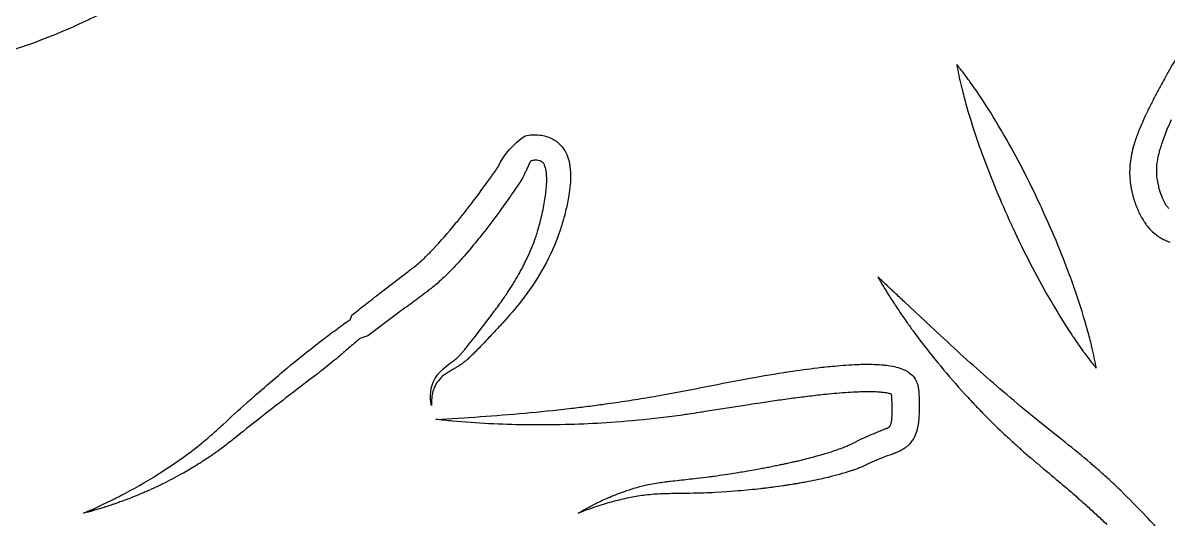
# Model space of a CAD drawing. Header units: millimetres. Extents: x 4236 to 5436, y 1579 to 2339.
# Drawn here: x 4934.1 to 5002.6, y 1638.2 to 1667.9 of the extents above; entities that cross this region are included whole.
import ezdxf

# ---------------------------------------------------------------- set-up
doc = ezdxf.new("R2010")
doc.units = ezdxf.units.MM
doc.layers.add('Default', color=70, linetype='Continuous')

msp = doc.modelspace()

# ---------------------------------------------------------------- linework, layer by layer
at = {"layer": 'Default'}
for points in [[(4932.88, 1668.563, 0.011319), (4936.95, 1669.752, 0.006151), (4938.975, 1670.415, 0.004455), (4940.997, 1671.123, 0.003163), (4943.023, 1671.864, 0.001791), (4943.532, 1672.053, -0.000838), (4944.297, 1672.339, -0.002587), (4944.811, 1672.527, -0.001723), (4945.07, 1672.62, -0.023597), (4943.351, 1671.255, -0.010649), (4942.451, 1670.626, -0.005408), (4941.762, 1670.175, -0.001372), (4941.53, 1670.027, -0.025487), (4938.405, 1668.291, -0.005159), (4937.66, 1667.933, -0.028729), (4933.557, 1666.309, -0.007721)], [(5003.191, 1665.978, 0.007153), (5002.52, 1664.83, 0.001519), (5002.439, 1664.685, 0.003553), (5002.2, 1664.247, 0.00206), (5001.887, 1663.659, 0.000959), (5001.735, 1663.364, 0.001881), (5001.583, 1663.067, 0.003242), (5001.434, 1662.768, 0.004554), (5001.289, 1662.465, 0.001621), (5001.218, 1662.312, 0.005183), (5001.042, 1661.924, 0.014294), (5000.746, 1661.2, 0.009984), (5000.628, 1660.864, 0.018646), (5000.475, 1660.339, 0.023408), (5000.364, 1659.787, 0.023782), (5000.309, 1659.26, 0.052319), (5000.355, 1658.24, 0.001011), (5000.371, 1658.144, 0.002695), (5000.387, 1658.049, 0.003314), (5000.4, 1657.98, 0.008386), (5000.423, 1657.868, 0.006188), (5000.454, 1657.732, 0.008562), (5000.513, 1657.505, 0.030449), (5000.761, 1656.786, 0.006635), (5000.82, 1656.652, 0.03327), (5001.149, 1656.048, 0.006395), (5001.186, 1655.994, -0.002456), (5001.276, 1655.866, 0.007926), (5001.315, 1655.813, 0.017013), (5001.375, 1655.741), (5001.514, 1655.576, 0.00668), (5001.592, 1655.497, 0.002846), (5001.672, 1655.42), (5001.753, 1655.344), (5001.843, 1655.272, 0.001901), (5001.911, 1655.22, 0.004887), (5002.025, 1655.133, 0.006555), (5002.227, 1655.013), (5002.329, 1654.955), (5002.438, 1654.907, 0.032903), (5002.714, 1654.797, 0.061782)], [(5002.636, 1656.805, -0.003463), (5002.579, 1656.882, -0.002037), (5002.514, 1656.974, -0.012783), (5002.434, 1657.107, -0.025298), (5002.274, 1657.428, -0.029892), (5002.091, 1657.947, -0.006881), (5002.054, 1658.082, -0.008576), (5002.021, 1658.22, -0.008845), (5002.006, 1658.291, -0.005058), (5001.993, 1658.36, 0.001967), (5001.968, 1658.492, -0.03643), (5001.92, 1658.954, -0.038916), (5001.951, 1659.557, -0.021548), (5002.009, 1659.901, -0.009741), (5002.058, 1660.11, -0.009789), (5002.136, 1660.393, -0.006271), (5002.225, 1660.679, -0.009283), (5002.379, 1661.112, -0.007084), (5002.551, 1661.548, -0.00608), (5002.801, 1662.134, -0.002625)], [(5002.222, 1637.382, 0.002314), (5001.296, 1638.366, 0.009922), (4999.767, 1639.918, 0.006042), (4998.968, 1640.673, 0.001839), (4998.662, 1640.95, 0.004793), (4998.147, 1641.404, 0.001533), (4997.939, 1641.583, 0.009385), (4996.461, 1642.796), (4995.623, 1643.457), (4994.798, 1644.12, -0.005689), (4993.168, 1645.477, -0.003832), (4991.562, 1646.87, -0.004318), (4989.974, 1648.295, -0.00248), (4988.401, 1649.747), (4986.83, 1651.219, 0.002605), (4986.536, 1651.498, 0.000546), (4986.24, 1651.775, -0.001199), (4986.043, 1651.96, 0.000635), (4985.845, 1652.146, 0.002415), (4985.548, 1652.423, 0.004581), (4985.245, 1652.698, 0.003303), (4985.381, 1652.462, 0.003002), (4985.59, 1652.112, 0.001039), (4985.802, 1651.763, 0.002011), (4985.948, 1651.533, 0.00396), (4986.393, 1650.85, 0.006162), (4986.62, 1650.511, 0.001873), (4986.853, 1650.176, -0.001613), (4987.008, 1649.953, 0.006159), (4987.125, 1649.786, 0.002229), (4987.205, 1649.676, 0.000515), (4987.326, 1649.512), (4987.648, 1649.073, 0.024403), (4990.425, 1645.716, 0.001643), (4990.797, 1645.316, 0.004469), (4991.36, 1644.722, 0.006725), (4991.937, 1644.141, 0.009941), (4992.921, 1643.191, 0.002897), (4993.525, 1642.636, -0.000659), (4993.576, 1642.591, -0.000462), (4993.728, 1642.453, 0.001712), (4993.829, 1642.361, 0.003228), (4993.932, 1642.271), (4994.345, 1641.912, 0.003578), (4994.501, 1641.778, 0.001643), (4994.763, 1641.558), (4995.176, 1641.213, -0.001366), (4995.788, 1640.702, -0.004239), (4996.793, 1639.843, -0.005624), (4997.583, 1639.147, -0.00185), (4997.779, 1638.971, -0.003127), (4998.362, 1638.437, -0.002255), (4998.942, 1637.895, -0.000662)]]:
    msp.add_lwpolyline(points, format="xyb", dxfattribs=at)
for points in [[(4990.645, 1664.54, 0.004734), (4990.407, 1664.861, 0.012963), (4989.957, 1665.428, 0.006246), (4990.013, 1665.11, 0.009376), (4990.145, 1664.482, 0.002875), (4990.218, 1664.172, 0.00357), (4990.294, 1663.863, 0.003927), (4990.415, 1663.402, 0.002292), (4990.541, 1662.944, 0.015293), (4991.307, 1660.543, 0.003237), (4991.519, 1659.952, 0.019561), (4993.192, 1655.904, 0.00127), (4993.323, 1655.62, 0.021863), (4995.479, 1651.449, 0.015323), (4996.801, 1649.303, 0.001366), (4996.977, 1649.04, 0.003557), (4997.246, 1648.648, 0.005229), (4997.522, 1648.258, 0.00146), (4997.616, 1648.129, 0.004795), (4997.854, 1647.809, 0.013072), (4998.306, 1647.242, 0.006296), (4998.25, 1647.56, 0.009479), (4998.118, 1648.188, 0.002926), (4998.046, 1648.499, 0.00361), (4997.97, 1648.808, 0.003933), (4997.85, 1649.269, 0.002236), (4997.724, 1649.727, 0.015425), (4996.958, 1652.128, 0.001607), (4996.853, 1652.424, 0.02138), (4995.07, 1656.766, 0.001226), (4994.939, 1657.05, 0.021658), (4992.781, 1661.22, 0.015171), (4991.459, 1663.365, 0.001402), (4991.283, 1663.629, 0.003562), (4991.015, 1664.021, 0.005178), (4990.739, 1664.411, 0.001436)], [(4939.949, 1639.623, 0.019879), (4942.15, 1640.881, 0.022167), (4944.191, 1642.291, 0.007882), (4944.799, 1642.767, 0.006237), (4945.152, 1643.061, 0.006579), (4945.499, 1643.362, 0.00405), (4945.843, 1643.673, 0.001212), (4946.072, 1643.885, -0.005776), (4947.473, 1645.162, -0.001302), (4947.946, 1645.581, -0.003825), (4948.901, 1646.41, -0.001243), (4949.863, 1647.228, -0.003181), (4949.924, 1647.279, -0.00162), (4949.988, 1647.333, -0.000835), (4950.121, 1647.442), (4950.387, 1647.659), (4950.925, 1648.091, -0.0045), (4952.02, 1648.946, -0.004616), (4952.852, 1649.572, -0.00285), (4953.689, 1650.183, -0.03273), (4953.769, 1650.421, -0.002439), (4954.606, 1651.082, -0.001634), (4955.448, 1651.737), (4957.135, 1653.029, 0.001426), (4957.34, 1653.187, 0.006165), (4957.636, 1653.423, 0.010925), (4957.913, 1653.659, 0.008217), (4958.046, 1653.78, 0.003675), (4958.133, 1653.864, 0.002245), (4958.221, 1653.949, 0.000773), (4958.265, 1653.993, 0.005854), (4958.485, 1654.219, 0.002445), (4958.617, 1654.358, 0.016644), (4959.98, 1655.909, 0.00597), (4960.471, 1656.516, 0.004097), (4960.95, 1657.134, 0.001635), (4961.265, 1657.55, 0.003253), (4961.575, 1657.969, 0.00102), (4961.886, 1658.396, 0.000539), (4962.118, 1658.717, 0.00202), (4962.269, 1658.928, 0.005673), (4962.482, 1659.236, 0.106154), (4962.522, 1659.313, -0.134493), (4964.139, 1661.152, -0.094251), (4965.011, 1661.208, -0.088624), (4965.773, 1660.973, -0.022672), (4965.891, 1660.906, -0.026149), (4966.053, 1660.792, -0.013427), (4966.142, 1660.719, -0.019561), (4966.3, 1660.558, 0.002222), (4966.353, 1660.494, -0.004437), (4966.433, 1660.384, -0.061231), (4966.673, 1659.913, -0.020147), (4966.749, 1659.672, -0.050123), (4966.852, 1658.969, -0.014838), (4966.857, 1658.697, -0.008939), (4966.851, 1658.469, -0.002284), (4966.848, 1658.394, -0.022375), (4966.779, 1657.74, -0.013158), (4966.693, 1657.249, -0.013665), (4966.505, 1656.438, -0.003957), (4966.435, 1656.174, 0.00061), (4966.357, 1655.904, -0.001349), (4966.318, 1655.769, -0.002455), (4966.278, 1655.635), (4966.096, 1655.105, -0.041271), (4965.144, 1653.097, -0.033599), (4963.912, 1651.281, -0.018475), (4962.775, 1649.939, -0.003238), (4962.503, 1649.643, -0.000933), (4961.956, 1649.058, -0.002355), (4961.589, 1648.671, -0.006032), (4961.024, 1648.094, -0.002302), (4960.927, 1647.999, -0.010798), (4960.701, 1647.789, -0.005036), (4960.622, 1647.72, -0.008683), (4960.514, 1647.631, -0.006709), (4960.403, 1647.543, -0.009306), (4960.271, 1647.45, -0.010591), (4960.168, 1647.383, -0.007054), (4959.994, 1647.277, -0.001877), (4959.707, 1647.108, 0.003831), (4959.595, 1647.04, 0.006264), (4959.486, 1646.972, 0.019724), (4959.279, 1646.826, 0.064532), (4958.927, 1646.478, 0.061323), (4958.706, 1646.098, 0.007989), (4958.682, 1646.039, 0.047789), (4958.578, 1645.667, 0.041581), (4958.539, 1645.242, 0.018876), (4958.545, 1645.01, -0.179102), (4958.729, 1646.608, -0.043298), (4958.899, 1646.858, -0.021438), (4959.029, 1647.004, -0.049261), (4959.915, 1647.737, 0.030527), (4960.168, 1647.966, 0.009526), (4960.276, 1648.081, 0.007665), (4960.403, 1648.224, 0.00383), (4960.528, 1648.371, 0.000906), (4960.612, 1648.471, 0.004829), (4960.857, 1648.778, 0.002513), (4961.1, 1649.091, 0.000675), (4961.262, 1649.301), (4961.91, 1650.142, 0.001518), (4962.227, 1650.563, 0.007732), (4962.767, 1651.304, 0.008986), (4963.131, 1651.842, 0.016102), (4963.737, 1652.833, 0.015655), (4964.155, 1653.627, 0.03217), (4964.789, 1655.149, 0.008153), (4964.905, 1655.509), (4965.042, 1655.994), (4965.157, 1656.483, 0.017544), (4965.344, 1657.485, 0.010536), (4965.397, 1657.914, 0.012609), (4965.425, 1658.274, 0.007536), (4965.431, 1658.45, 0.025724), (4965.419, 1658.845, 0.022498), (4965.389, 1659.077, 0.023739), (4965.34, 1659.282, 0.033814), (4965.291, 1659.413, 0.031106), (4965.247, 1659.493, 0.024562), (4965.22, 1659.533, 0.08852), (4965.088, 1659.635, 0.031092), (4965.012, 1659.664, 0.050536), (4964.835, 1659.699, 0.045941), (4964.679, 1659.699, 0.027998), (4964.575, 1659.679, 0.060701), (4964.459, 1659.623, 0.128721), (4964.427, 1659.572, 0.008908), (4964.401, 1659.522, 0.006509), (4964.374, 1659.468, 0.004677), (4964.344, 1659.404, 0.002015), (4964.237, 1659.168, -0.003868), (4964.149, 1658.976, -0.007947), (4964.051, 1658.776, -0.024856), (4963.814, 1658.368, -0.006147), (4963.58, 1658.016, -0.002187), (4963.426, 1657.792, -0.00029), (4963.196, 1657.463, -0.001022), (4962.889, 1657.025, -0.002879), (4962.575, 1656.585, -0.010986), (4961.593, 1655.29, -0.003082), (4961.253, 1654.867, -0.010487), (4960.372, 1653.828, -0.009585), (4959.813, 1653.222, -0.004205), (4959.573, 1652.974, -0.003565), (4959.425, 1652.825, -0.002971), (4959.271, 1652.676, -0.011241), (4959.003, 1652.43, -0.012739), (4958.617, 1652.106, -0.003449), (4958.452, 1651.976, -0.002445), (4958.234, 1651.808, -0.000603), (4958.127, 1651.726, -0.001943), (4957.698, 1651.405, -0.000522), (4956.844, 1650.774, 0.001457), (4956.419, 1650.458), (4954.723, 1649.188), (4954.246, 1649.025, -0.001761), (4953.599, 1648.461, -0.003808), (4952.953, 1647.909, -0.003836), (4952.519, 1647.551, -0.005619), (4951.637, 1646.85), (4951.187, 1646.503), (4950.724, 1646.155, 0.005688), (4947.263, 1643.462, 0.001029), (4946.773, 1643.069, -0.002088), (4946.4, 1642.774, -0.009326), (4945.758, 1642.287, -0.008546), (4945.228, 1641.92, -0.004845), (4944.825, 1641.656, -0.001358), (4944.69, 1641.57, -0.01033), (4944.007, 1641.154, -0.005047), (4943.591, 1640.916, -0.013723), (4942.461, 1640.322, 0.001242), (4942.318, 1640.253, -0.001783), (4942.103, 1640.15, -0.005204), (4941.886, 1640.049, -0.001819), (4941.669, 1639.95, -0.004041), (4941.451, 1639.853, -0.003925), (4941.305, 1639.791, -0.005399), (4940.865, 1639.608, -0.004025), (4940.422, 1639.434, -0.001869), (4940.125, 1639.321, -0.002394), (4939.977, 1639.266, -0.001252), (4939.828, 1639.213, 0.000408), (4939.604, 1639.133, 0.000518), (4939.529, 1639.106, -0.003001), (4939.379, 1639.056, -0.001577), (4939.229, 1639.007, 0.000481), (4939.003, 1638.934, 0.000636), (4938.928, 1638.91), (4938.323, 1638.728, -0.002954), (4938.094, 1638.665, -0.000668), (4937.713, 1638.562, -0.000569), (4938.073, 1638.724, -0.002452), (4938.289, 1638.819), (4938.86, 1639.084), (4939.424, 1639.359, -0.001057), (4939.564, 1639.429, 0.000724), (4939.774, 1639.535, 0.001832), (4939.914, 1639.605, 0.001205), (4939.984, 1639.641)], [(4985.62, 1643.596, 0.002308), (4985.691, 1643.625, 0.006901), (4985.787, 1643.667, 0.01334), (4985.913, 1643.733, 0.10499), (4985.975, 1643.809, 0.050812), (4986.027, 1643.929, 0.011948), (4986.053, 1644.041, 0.012568), (4986.066, 1644.122, 0.014014), (4986.082, 1644.295, 0.005626), (4986.086, 1644.381, 0.006999), (4986.091, 1644.566, 0.002682), (4986.091, 1644.682, 0.002028), (4986.09, 1644.843, 0.001035), (4986.089, 1645.008, 0.002229), (4986.086, 1645.169, 0.007283), (4986.078, 1645.439, 0.007985), (4986.066, 1645.62, 0.006815), (4986.059, 1645.691, 0.026241), (4985.875, 1645.742, 0.011724), (4985.749, 1645.766, 0.011531), (4985.58, 1645.79, 0.012519), (4985.327, 1645.814, 0.011993), (4984.949, 1645.832, 0.008519), (4984.559, 1645.834, 0.004595), (4984.242, 1645.828, 0.001791), (4984.083, 1645.823, 0.007183), (4983.439, 1645.791, 0.005829), (4982.79, 1645.742, 0.003995), (4982.138, 1645.679, 0.004349), (4981.156, 1645.569, 0.00264), (4980.173, 1645.446, 0.003043), (4979.188, 1645.309, 0.001504), (4978.202, 1645.163, 0.000436), (4977.544, 1645.064), (4974.907, 1644.648, -0.001335), (4974.576, 1644.596, -0.001584), (4973.908, 1644.495, -0.000441), (4973.574, 1644.446, -0.005032), (4972.234, 1644.275, -0.01121), (4969.546, 1644.017, -0.017304), (4965.168, 1643.849, -0.004653), (4964.158, 1643.856, -0.019111), (4959.795, 1644.081, -0.005057), (4958.793, 1644.183, 0.003367), (4961.468, 1644.35, 0.004883), (4964.131, 1644.561, 0.006674), (4966.782, 1644.835, 0.004395), (4967.773, 1644.953, 0.00235), (4968.762, 1645.085, 0.000657), (4969.42, 1645.176, 0.001228), (4970.077, 1645.273, 0.002875), (4970.733, 1645.376, 0.00384), (4972.042, 1645.592, 0.006745), (4974.65, 1646.085, -0.004835), (4977.286, 1646.596, -0.007818), (4979.612, 1646.992, -0.000931), (4979.946, 1647.044, -0.008706), (4981.626, 1647.272, -0.006267), (4982.644, 1647.379, -0.0043), (4983.329, 1647.435, -0.008401), (4984.021, 1647.474, -0.015503), (4984.906, 1647.481, -0.011517), (4985.452, 1647.455, -0.009496), (4985.734, 1647.428, -0.022049), (4986.229, 1647.345, -0.03801), (4986.668, 1647.215, -0.009578), (4986.757, 1647.179, -0.072175), (4987.189, 1646.916, -0.078347), (4987.468, 1646.6, -0.020332), (4987.52, 1646.509, -0.006437), (4987.577, 1646.382, -0.031269), (4987.633, 1646.196, -0.022401), (4987.675, 1645.943, -0.012236), (4987.693, 1645.737, -0.011815), (4987.707, 1645.363, -0.003603), (4987.708, 1645.185, -0.001788), (4987.708, 1645.011, -0.00124), (4987.705, 1644.755, -0.008114), (4987.696, 1644.395, -0.002896), (4987.691, 1644.3, -0.017884), (4987.651, 1643.894, -0.015048), (4987.614, 1643.698, -0.025712), (4987.542, 1643.434, -0.065973), (4987.311, 1642.95, -0.013018), (4987.231, 1642.836, -0.012284), (4987.142, 1642.727, -0.032613), (4986.982, 1642.565, -0.013192), (4986.921, 1642.514, -0.04631), (4986.643, 1642.333, -0.016545), (4986.455, 1642.243, -0.007778), (4986.314, 1642.186, -0.003403), (4986.228, 1642.153, -0.001474), (4986.105, 1642.107, 0.002477), (4985.796, 1641.994, 0.009388), (4985.201, 1641.76, 0.0066), (4984.912, 1641.634), (4984.62, 1641.499, -0.00154), (4984.464, 1641.426, -0.002869), (4984.299, 1641.352, -0.006287), (4984.17, 1641.297, -0.008083), (4983.952, 1641.211, -0.009723), (4983.843, 1641.172, -0.003321), (4983.779, 1641.151, 0.00074), (4983.611, 1641.096, -0.019954), (4982.266, 1640.714, -0.012822), (4981.09, 1640.461, -0.001467), (4980.922, 1640.43, -0.002443), (4980.586, 1640.369, -0.003392), (4980.334, 1640.326, -0.001392), (4980.25, 1640.313, -0.001549), (4979.915, 1640.258, -0.003018), (4979.663, 1640.219, -0.001317), (4979.579, 1640.207, -0.005385), (4978.99, 1640.127, -0.000913), (4978.906, 1640.116, -0.002233), (4978.486, 1640.064, -0.002306), (4978.234, 1640.035, -0.008148), (4976.888, 1639.9), (4976.213, 1639.848), (4975.875, 1639.825), (4975.5, 1639.803, -0.005839), (4974.191, 1639.76, -0.002582), (4973.41, 1639.747, 0.001147), (4972.884, 1639.739, 0.004719), (4972.363, 1639.726, 0.008369), (4971.847, 1639.699, 0.011422), (4971.336, 1639.651, 0.018579), (4970.445, 1639.506, 0.014038), (4969.555, 1639.302, 0.003215), (4969.302, 1639.235, 0.013316), (4968.297, 1638.928, 0.008769), (4967.677, 1638.706, 0.004089), (4967.307, 1638.562, -0.016714), (4968.056, 1638.989, -0.003023), (4968.233, 1639.082, -0.015014), (4969.013, 1639.456, -0.004227), (4969.197, 1639.535, -0.01792), (4970.133, 1639.896, -0.001397), (4970.197, 1639.918, -0.015935), (4970.906, 1640.137, -0.009021), (4971.235, 1640.221, -0.013865), (4971.767, 1640.332, -0.007801), (4972.167, 1640.398, -0.005448), (4972.567, 1640.453, -0.002229), (4972.833, 1640.485, -0.001252), (4973.36, 1640.546, 0.00158), (4974.407, 1640.663, 0.00294), (4975.187, 1640.758, 0.001271), (4975.447, 1640.792), (4975.608, 1640.814), (4975.772, 1640.837), (4976.099, 1640.885), (4976.754, 1640.987, 0.00135), (4977.571, 1641.124, 0.003087), (4978.06, 1641.211, 0.003103), (4978.386, 1641.271, 0.001677), (4978.711, 1641.334, 0.002791), (4978.873, 1641.365, 0.001612), (4979.035, 1641.398, 0.000857), (4979.358, 1641.464, 0.003817), (4979.6, 1641.514, 0.002116), (4979.842, 1641.566, 0.00065), (4980.002, 1641.601, 0.004101), (4980.243, 1641.654, 0.002641), (4980.483, 1641.711, 0.001106), (4980.642, 1641.749, 0.006738), (4981.59, 1641.994, 0.00965), (4982.365, 1642.222, 0.013486), (4983.116, 1642.482, -0.001028), (4983.264, 1642.538, 0.004798), (4983.388, 1642.587, 0.00412), (4983.506, 1642.638, 0.009311), (4983.673, 1642.716), (4984.266, 1643.012, -0.011229), (4984.828, 1643.27, -0.003416), (4985.07, 1643.372, -0.003234), (4985.388, 1643.503, -0.001247), (4985.545, 1643.566, 0.001037)]]:
    msp.add_lwpolyline(points, format="xyb", close=True, dxfattribs=at)

doc.saveas('drawing.dxf')
